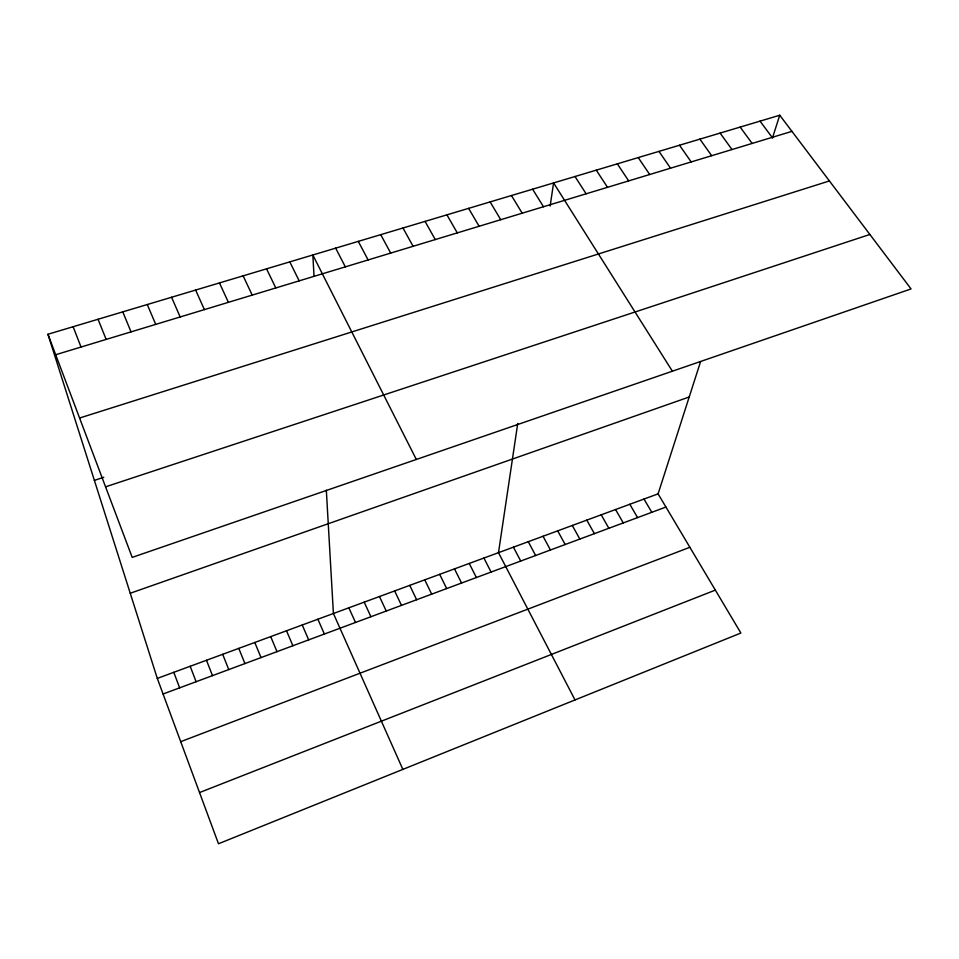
<?xml version="1.0" encoding="UTF-8"?>
<svg xmlns="http://www.w3.org/2000/svg" width="959" height="959" viewBox="0 0 959 959"><rect width="100%" height="100%" fill="white"/><g stroke="black" fill="none" stroke-linecap="round" stroke-linejoin="round"><path stroke-width="1.44" d="M517.74 423.482L498.488 552.672L575.016 699.938M550.142 206.041L553.583 182.929L672.391 371.205M47.95 334.259L132.21 557.395L911.05 288.935L779.751 115.236L47.95 334.259L157.3 678.397L218.484 843.764L740.875 633.036L658.09 493.861L700.549 361.711M772.391 138.168L779.751 115.236M199.544 792.554L715.342 590.109M180.712 741.667L689.869 547.301M163.066 694.004L665.942 507.059M157.3 678.397L658.09 493.861M130.244 593.249L689.221 396.99M105.562 486.824L869.873 234.464M94.378 480.375L103.764 477.294M79.585 418.028L829.415 180.939M55.682 354.734L791.942 131.359M760.031 121.134L772.115 137.365M740.156 127.091L752.144 143.43M720.113 133.085L731.993 149.544M699.89 139.139L711.674 155.706M679.511 145.241L691.187 161.927M658.965 151.39L670.533 168.185M638.238 157.588L649.699 174.514M617.344 163.845L628.684 180.879M596.27 170.151L607.503 187.317M575.016 176.516L586.129 193.802M532.605 189.211L543.477 206.736M511.459 195.54L522.199 213.198M490.121 201.917L500.742 219.707M643.992 499.052L651.796 512.31M468.615 208.355L479.104 226.264M629.811 504.278L637.567 517.608M446.918 214.852L457.287 232.893M615.558 509.529L623.254 522.919M601.221 514.815L608.857 528.277M425.053 221.397L435.278 239.57M586.8 520.126L594.388 533.66M572.295 525.472L579.823 539.066M402.984 228.002L413.089 246.295M557.694 530.854L565.175 544.508M380.735 234.667L390.697 253.092M543.022 536.261L550.442 549.986M528.265 541.691L535.625 555.501M358.294 241.38L368.112 259.949M513.413 547.169L520.725 561.039M335.65 248.153L345.336 266.854M483.911 558.042L491.092 572.055M469.239 563.448L476.371 577.522M416.326 459.469L312.826 254.986L314.049 276.324M454.494 568.879L461.567 583.036M289.786 261.879L299.184 280.855M439.666 574.345L446.678 588.562M424.753 579.835L431.694 594.136M266.554 268.832L275.796 287.952M409.745 585.374L416.638 599.735M394.652 590.936L401.485 605.369M243.118 275.844L252.205 295.108M379.476 596.522L386.237 611.039M219.479 282.929L228.398 302.337M364.204 602.144L370.905 616.733M348.848 607.802L355.489 622.463M195.624 290.062L204.387 309.613M402.864 769.394L333.408 613.496L326.324 490.169M317.873 619.226L324.37 634.031M171.565 297.266L180.16 316.973M302.241 624.98L308.666 639.869M286.513 630.782L292.879 645.743M147.278 304.53L155.718 324.382M270.702 636.608L276.995 651.652M122.788 311.867L131.047 331.874M254.794 642.47L261.004 657.586M238.779 648.368L244.929 663.568M98.058 319.263L106.149 339.426M222.68 654.302L228.757 669.574M206.485 660.271L212.478 675.627M73.124 326.731L81.035 347.05M190.182 666.277L196.115 681.717M173.795 672.319L179.645 687.843"/></g></svg>
